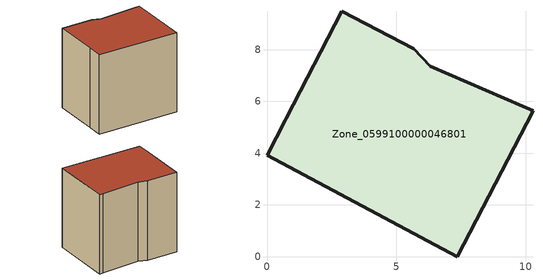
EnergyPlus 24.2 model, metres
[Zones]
Zone_0599100000046801
 floor ground (C_G): 9.89,5.81 10.28,5.63 7.35,0 0,3.91 0.71,5.27 0.75,5.35 2.89,9.48 5.67,8.03 6.32,7.36 z0
 wall outside (C_F): 7.35,0 10.28,5.63 9.89,5.81 6.32,7.36 5.67,8.03 2.89,9.48 0.75,5.35 0.71,5.27 0,3.91 7.35,0 z0:8.1
 roof outside (C_R): 10.28,5.63 9.89,5.81 6.32,7.36 5.67,8.03 2.89,9.48 0.75,5.35 0.71,5.27 0,3.91 7.35,0 z8.1
[BUILDING]
Pand.0599100000046801: North Axis=0; Terrain=City; Loads Convergence Tolerance Value=0.04; Temperature Convergence Tolerance Value=0.4; Solar Distribution=FullExterior; Maximum Number of Warmup Days=25; Minimum Number of Warmup Days=1
[Site:Location]
Rotterdam.The.Hague.AP_ZH_NLD Design_Conditions: Latitude=51.96; Longitude=4.45; Time Zone=1; Elevation=-4.5
[SITE:GROUNDTEMPERATURE:BUILDINGSURFACE]
18, 18, 18, 18, 18, 18, 18, 18, 18, 18, 18, 18
[MATERIAL] Thermal Absorptance=0.9; Solar Absorptance=0.7; Visible Absorptance=0.7
Name | Roughness | Thickness | Conductivity | Density | Specific Heat
G.TC.1946-1964 | MediumSmooth | 0.15 | 1 | 540 | 1210
F.TC.1946-1964 | Rough | 0.3 | 0.857143 | 1920 | 840
R.TC.1946-1964 | MediumRough | 0.2 | 0.235294 | 1500 | 1000
[CONSTRUCTION]
C_G: G.TC.1946-1964
C_F: F.TC.1946-1964
C_R: R.TC.1946-1964
[ZONE]
Zone_0599100000046801: Type=1; Multiplier=1; Ceiling Height=Autocalculate; Volume=Autocalculate; Floor Area=autocalculate; Part of Total Floor Area=Yes
[ZONEINFILTRATION:DESIGNFLOWRATE]
Infil_Zone_0599100000046801: Zone or ZoneList or Space or SpaceList=Zone_0599100000046801; Schedule=AlwaysOn; Design Flow Rate Calculation Method=Flow/Area; Flow Rate per Floor Area=0.003; Constant Term Coefficient=1; Temperature Term Coefficient=0; Velocity Term Coefficient=0; Velocity Squared Term Coefficient=0
[HVACTEMPLATE:ZONE:IDEALLOADSAIRSYSTEM]
Zone_0599100000046801: Maximum Heating Supply Air Temperature=50; Minimum Cooling Supply Air Temperature=13; Maximum Heating Supply Air Humidity Ratio=0.0156; Minimum Cooling Supply Air Humidity Ratio=0.0077; Heating Limit=NoLimit; Cooling Limit=NoLimit; Dehumidification Control Type=ConstantSensibleHeatRatio; Cooling Sensible Heat Ratio=0.7; Dehumidification Setpoint=60; Humidification Control Type=None; Humidification Setpoint=30; Outdoor Air Method=None; Outdoor Air Flow Rate per Person=0.00944; Outdoor Air Flow Rate per Zone Floor Area=0; Outdoor Air Flow Rate per Zone=0; Demand Controlled Ventilation Type=None; Outdoor Air Economizer Type=NoEconomizer; Heat Recovery Type=None; Sensible Heat Recovery Effectiveness=0.7; Latent Heat Recovery Effectiveness=0.65
[ZONECONTROL:THERMOSTAT]
ThermostatControl_Zone_0599100000046801: Zone or ZoneList=Zone_0599100000046801; Control Type Schedule=DualSetpointControlType; Control 1=Thermostat_Zone_0599100000046801; Temperature Difference Between Cutout And Setpoint=0
[THERMOSTATSETPOINT:DUALSETPOINT]
Thermostat_Zone_0599100000046801: Heating Setpoint Temperature Schedule=HeatingSetpoint_Zone_0599100000046801; Cooling Setpoint Temperature Schedule=CoolingSetpoint_Zone_0599100000046801
[SCHEDULE:COMPACT]
HeatingSetpoint_Zone_0599100000046801: Through: 12/31, For: AllDays, Until: 24:00, 21
CoolingSetpoint_Zone_0599100000046801: Through: 12/31, For: AllDays, Until: 24:00, 24
DualSetpointControlType: Through: 12/31, For: AllDays, Until: 24:00, 4
AlwaysOn: Through: 12/31, For: AllDays, Until: 24:00, 1
